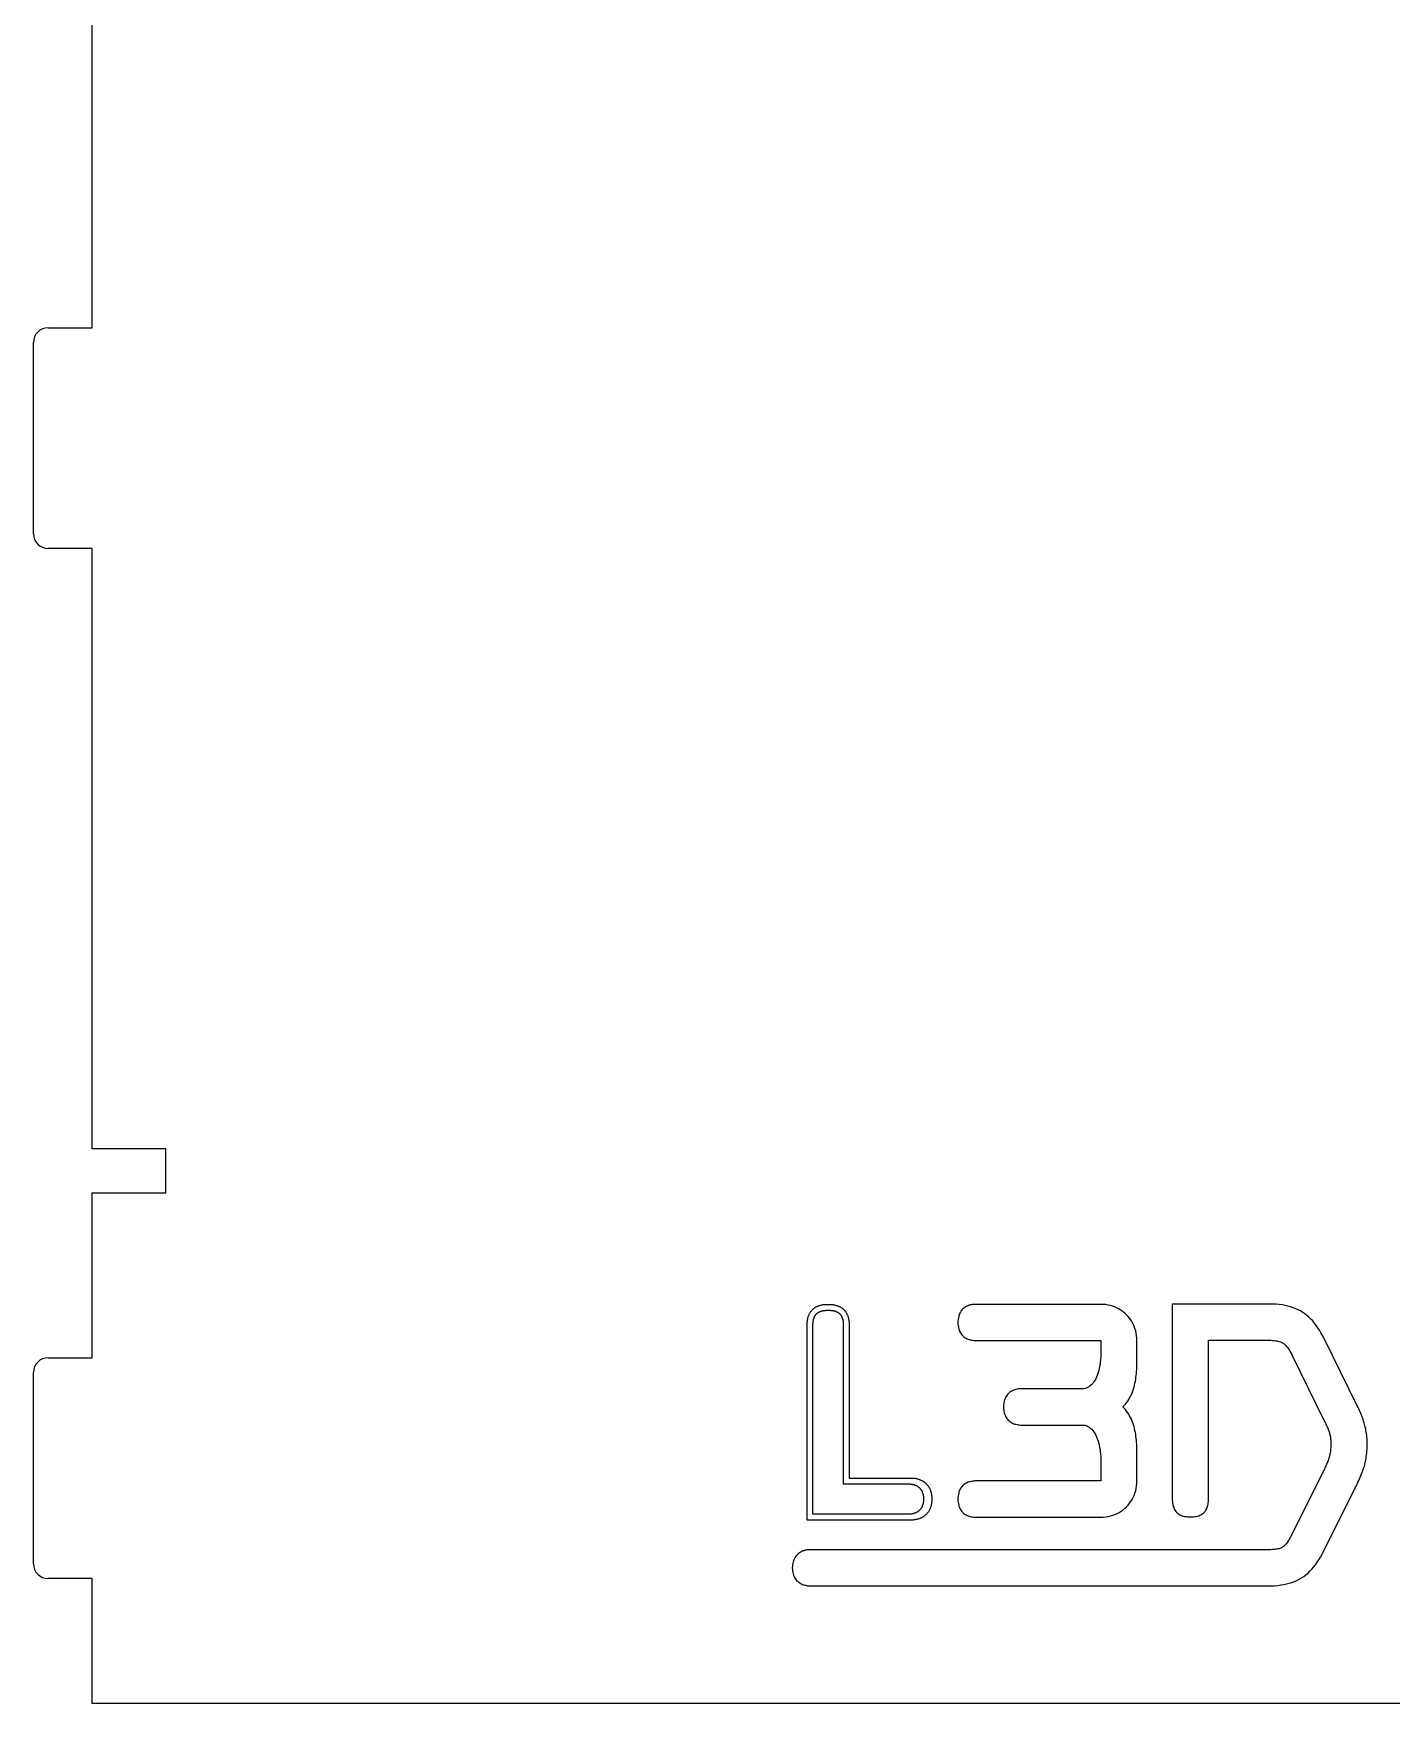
# Model space of a CAD drawing. Header units: inches. Extents: x -144 to 693, y -254 to -25.
# Drawn here: x 24.8 to 117.1, y -253.2 to -139.7 of the extents above; entities that cross this region are included whole.
import ezdxf

# ---------------------------------------------------------------- set-up
doc = ezdxf.new("R2010")
doc.units = ezdxf.units.IN
doc.header["$MEASUREMENT"] = 0
doc.layers.add('Layer 1', color=7, linetype='Continuous')

# ---------------------------------------------------------------- blocks, each defined once
blk = doc.blocks.new('block 19')
at = {"layer": 'Layer 1', "color": 7, "lineweight": 25, "true_color": 0xffffff}
blk.add_lwpolyline([(187.15, -253.2), (28.75, -253.2)], dxfattribs=at)
blk = doc.blocks.new('block 20')
at = {"layer": 'Layer 1', "color": 7, "lineweight": 25, "true_color": 0xffffff}
blk.add_open_spline([(24.75, -243.7), (24.75, -244.25), (25.2, -244.7), (25.75, -244.7)], degree=3, dxfattribs=at)
blk = doc.blocks.new('block 21')
at = {"layer": 'Layer 1', "color": 7, "lineweight": 25, "true_color": 0xffffff}
blk.add_lwpolyline([(24.75, -243.7), (24.75, -230.7)], dxfattribs=at)
blk = doc.blocks.new('block 22')
at = {"layer": 'Layer 1', "color": 7, "lineweight": 25, "true_color": 0xffffff}
blk.add_open_spline([(25.75, -229.7), (25.2, -229.7), (24.75, -230.15), (24.75, -230.7)], degree=3, dxfattribs=at)
blk = doc.blocks.new('block 23')
at = {"layer": 'Layer 1', "color": 7, "lineweight": 25, "true_color": 0xffffff}
blk.add_lwpolyline([(25.75, -229.7), (28.75, -229.7)], dxfattribs=at)
blk = doc.blocks.new('block 24')
at = {"layer": 'Layer 1', "color": 7, "lineweight": 25, "true_color": 0xffffff}
blk.add_lwpolyline([(28.75, -229.7), (28.75, -218.5)], dxfattribs=at)
blk = doc.blocks.new('block 25')
at = {"layer": 'Layer 1', "color": 7, "lineweight": 25, "true_color": 0xffffff}
blk.add_lwpolyline([(28.75, -218.5), (33.75, -218.5)], dxfattribs=at)
blk = doc.blocks.new('block 26')
at = {"layer": 'Layer 1', "color": 7, "lineweight": 25, "true_color": 0xffffff}
blk.add_lwpolyline([(33.75, -218.5), (33.75, -215.5)], dxfattribs=at)
blk = doc.blocks.new('block 27')
at = {"layer": 'Layer 1', "color": 7, "lineweight": 25, "true_color": 0xffffff}
blk.add_lwpolyline([(33.75, -215.5), (28.75, -215.5)], dxfattribs=at)
blk = doc.blocks.new('block 28')
at = {"layer": 'Layer 1', "color": 7, "lineweight": 25, "true_color": 0xffffff}
blk.add_lwpolyline([(28.75, -215.5), (28.75, -174.7)], dxfattribs=at)
blk = doc.blocks.new('block 29')
at = {"layer": 'Layer 1', "color": 7, "lineweight": 25, "true_color": 0xffffff}
blk.add_lwpolyline([(28.75, -174.7), (25.75, -174.7)], dxfattribs=at)
blk = doc.blocks.new('block 30')
at = {"layer": 'Layer 1', "color": 7, "lineweight": 25, "true_color": 0xffffff}
blk.add_open_spline([(24.75, -173.7), (24.75, -174.25), (25.2, -174.7), (25.75, -174.7)], degree=3, dxfattribs=at)
blk = doc.blocks.new('block 31')
at = {"layer": 'Layer 1', "color": 7, "lineweight": 25, "true_color": 0xffffff}
blk.add_lwpolyline([(24.75, -173.7), (24.75, -160.7)], dxfattribs=at)
blk = doc.blocks.new('block 32')
at = {"layer": 'Layer 1', "color": 7, "lineweight": 25, "true_color": 0xffffff}
blk.add_open_spline([(25.75, -159.7), (25.2, -159.7), (24.75, -160.15), (24.75, -160.7)], degree=3, dxfattribs=at)
blk = doc.blocks.new('block 33')
at = {"layer": 'Layer 1', "color": 7, "lineweight": 25, "true_color": 0xffffff}
blk.add_lwpolyline([(25.75, -159.7), (28.75, -159.7)], dxfattribs=at)
blk = doc.blocks.new('block 34')
at = {"layer": 'Layer 1', "color": 7, "lineweight": 25, "true_color": 0xffffff}
blk.add_lwpolyline([(28.75, -159.7), (28.75, -104.7)], dxfattribs=at)
blk = doc.blocks.new('block 56')
at = {"layer": 'Layer 1', "color": 7, "lineweight": 25, "true_color": 0xffffff}
blk.add_lwpolyline([(28.75, -253.2), (28.75, -244.7)], dxfattribs=at)
blk = doc.blocks.new('block 57')
at = {"layer": 'Layer 1', "color": 7, "lineweight": 25, "true_color": 0xffffff}
blk.add_lwpolyline([(28.75, -244.7), (25.75, -244.7)], dxfattribs=at)
blk = doc.blocks.new('block 58')
at = {"layer": 'Layer 1', "color": 7, "lineweight": 25, "true_color": 0xffffff}
blk.add_lwpolyline([(99.74, -230.13), (99.74, -228.53)], dxfattribs=at)
blk = doc.blocks.new('block 59')
at = {"layer": 'Layer 1', "color": 7, "lineweight": 25, "true_color": 0xffffff}
blk.add_lwpolyline([(97.28, -226.07), (88.81, -226.07)], dxfattribs=at)
blk = doc.blocks.new('block 60')
at = {"layer": 'Layer 1', "color": 7, "lineweight": 25, "true_color": 0xffffff}
blk.add_lwpolyline([(88.81, -228.53), (97.28, -228.53)], dxfattribs=at)
blk = doc.blocks.new('block 61')
at = {"layer": 'Layer 1', "color": 7, "lineweight": 25, "true_color": 0xffffff}
blk.add_lwpolyline([(97.28, -228.53), (97.28, -229.49)], dxfattribs=at)
blk = doc.blocks.new('block 62')
at = {"layer": 'Layer 1', "color": 7, "lineweight": 25, "true_color": 0xffffff}
blk.add_lwpolyline([(96.05, -231.81), (91.91, -231.81)], dxfattribs=at)
blk = doc.blocks.new('block 63')
at = {"layer": 'Layer 1', "color": 7, "lineweight": 25, "true_color": 0xffffff}
blk.add_lwpolyline([(91.91, -234.27), (96.05, -234.27)], dxfattribs=at)
blk = doc.blocks.new('block 64')
at = {"layer": 'Layer 1', "color": 7, "lineweight": 25, "true_color": 0xffffff}
blk.add_lwpolyline([(97.28, -236.59), (97.28, -238.07)], dxfattribs=at)
blk = doc.blocks.new('block 65')
at = {"layer": 'Layer 1', "color": 7, "lineweight": 25, "true_color": 0xffffff}
blk.add_lwpolyline([(97.28, -238.07), (88.81, -238.07)], dxfattribs=at)
blk = doc.blocks.new('block 66')
at = {"layer": 'Layer 1', "color": 7, "lineweight": 25, "true_color": 0xffffff}
blk.add_lwpolyline([(88.81, -240.53), (97.28, -240.53)], dxfattribs=at)
blk = doc.blocks.new('block 67')
at = {"layer": 'Layer 1', "color": 7, "lineweight": 25, "true_color": 0xffffff}
blk.add_lwpolyline([(99.74, -238.07), (99.74, -235.95)], dxfattribs=at)
blk = doc.blocks.new('block 68')
at = {"layer": 'Layer 1', "color": 7, "lineweight": 25, "true_color": 0xffffff}
blk.add_lwpolyline([(112.43, -242.84), (114.7, -238.28)], dxfattribs=at)
blk = doc.blocks.new('block 69')
at = {"layer": 'Layer 1', "color": 7, "lineweight": 25, "true_color": 0xffffff}
blk.add_lwpolyline([(114.72, -232.96), (112.46, -228.39)], dxfattribs=at)
blk = doc.blocks.new('block 70')
at = {"layer": 'Layer 1', "color": 7, "lineweight": 25, "true_color": 0xffffff}
blk.add_lwpolyline([(108.77, -226.05), (102.16, -226.05)], dxfattribs=at)
blk = doc.blocks.new('block 71')
at = {"layer": 'Layer 1', "color": 7, "lineweight": 25, "true_color": 0xffffff}
blk.add_lwpolyline([(102.16, -226.05), (102.15, -226.05)], dxfattribs=at)
blk = doc.blocks.new('block 72')
at = {"layer": 'Layer 1', "color": 7, "lineweight": 25, "true_color": 0xffffff}
blk.add_lwpolyline([(102.15, -226.05), (102.15, -239.28)], dxfattribs=at)
blk = doc.blocks.new('block 73')
at = {"layer": 'Layer 1', "color": 7, "lineweight": 25, "true_color": 0xffffff}
blk.add_lwpolyline([(104.61, -239.28), (104.61, -228.51)], dxfattribs=at)
blk = doc.blocks.new('block 74')
at = {"layer": 'Layer 1', "color": 7, "lineweight": 25, "true_color": 0xffffff}
blk.add_lwpolyline([(104.61, -228.51), (108.47, -228.51)], dxfattribs=at)
blk = doc.blocks.new('block 75')
at = {"layer": 'Layer 1', "color": 7, "lineweight": 25, "true_color": 0xffffff}
blk.add_lwpolyline([(110.32, -229.59), (112.41, -233.85)], dxfattribs=at)
blk = doc.blocks.new('block 76')
at = {"layer": 'Layer 1', "color": 7, "lineweight": 25, "true_color": 0xffffff}
blk.add_lwpolyline([(112.41, -237.42), (110.27, -241.7)], dxfattribs=at)
blk = doc.blocks.new('block 77')
at = {"layer": 'Layer 1', "color": 7, "lineweight": 25, "true_color": 0xffffff}
blk.add_lwpolyline([(108.57, -242.74), (77.56, -242.74)], dxfattribs=at)
blk = doc.blocks.new('block 78')
at = {"layer": 'Layer 1', "color": 7, "lineweight": 25, "true_color": 0xffffff}
blk.add_lwpolyline([(77.56, -245.2), (108.64, -245.2)], dxfattribs=at)
blk = doc.blocks.new('block 105')
at = {"layer": 'Layer 1', "color": 7, "lineweight": 25, "true_color": 0xffffff}
blk.add_lwpolyline([(84.37, -240.73), (77.33, -240.73)], dxfattribs=at)
blk = doc.blocks.new('block 106')
at = {"layer": 'Layer 1', "color": 7, "lineweight": 25, "true_color": 0xffffff}
blk.add_lwpolyline([(77.33, -240.73), (77.33, -227.5)], dxfattribs=at)
blk = doc.blocks.new('block 107')
at = {"layer": 'Layer 1', "color": 7, "lineweight": 25, "true_color": 0xffffff}
blk.add_lwpolyline([(80.19, -227.5), (80.19, -237.87)], dxfattribs=at)
blk = doc.blocks.new('block 108')
at = {"layer": 'Layer 1', "color": 7, "lineweight": 25, "true_color": 0xffffff}
blk.add_lwpolyline([(80.19, -237.87), (84.37, -237.87)], dxfattribs=at)
blk = doc.blocks.new('block 109')
at = {"layer": 'Layer 1', "color": 7, "lineweight": 25, "true_color": 0xffffff}
blk.add_lwpolyline([(84.21, -240.33), (77.73, -240.33)], dxfattribs=at)
blk = doc.blocks.new('block 110')
at = {"layer": 'Layer 1', "color": 7, "lineweight": 25, "true_color": 0xffffff}
blk.add_lwpolyline([(77.73, -240.33), (77.73, -227.5)], dxfattribs=at)
blk = doc.blocks.new('block 111')
at = {"layer": 'Layer 1', "color": 7, "lineweight": 25, "true_color": 0xffffff}
blk.add_lwpolyline([(79.79, -227.5), (79.79, -238.27)], dxfattribs=at)
blk = doc.blocks.new('block 112')
at = {"layer": 'Layer 1', "color": 7, "lineweight": 25, "true_color": 0xffffff}
blk.add_lwpolyline([(79.79, -238.27), (84.21, -238.27)], dxfattribs=at)
blk = doc.blocks.new('block 113')
at = {"layer": 'Layer 1', "color": 7, "lineweight": 25, "true_color": 0xffffff}
blk.add_lwpolyline([(99.74, -228.53), (99.73, -228.36), (99.72, -228.19), (99.69, -228.02), (99.66, -227.86), (99.61, -227.7), (99.55, -227.55), (99.49, -227.41), (99.41, -227.27), (99.33, -227.13), (99.24, -227.01), (99.14, -226.89), (99.04, -226.77), (98.92, -226.67), (98.8, -226.57), (98.67, -226.48), (98.54, -226.39), (98.4, -226.32), (98.26, -226.25), (98.1, -226.2), (97.95, -226.15), (97.79, -226.12), (97.62, -226.09), (97.45, -226.07), (97.28, -226.07)], dxfattribs=at)
blk = doc.blocks.new('block 114')
at = {"layer": 'Layer 1', "color": 7, "lineweight": 25, "true_color": 0xffffff}
blk.add_lwpolyline([(88.81, -226.07), (88.73, -226.07), (88.65, -226.07), (88.57, -226.08), (88.5, -226.1), (88.42, -226.11), (88.35, -226.13), (88.28, -226.16), (88.21, -226.19), (88.14, -226.22), (88.08, -226.26), (88.01, -226.3), (87.96, -226.35), (87.9, -226.4), (87.85, -226.46), (87.8, -226.52), (87.76, -226.59), (87.72, -226.66), (87.68, -226.73), (87.65, -226.81), (87.63, -226.9), (87.61, -226.99), (87.59, -227.09), (87.58, -227.19), (87.58, -227.3)], dxfattribs=at)
blk = doc.blocks.new('block 115')
at = {"layer": 'Layer 1', "color": 7, "lineweight": 25, "true_color": 0xffffff}
blk.add_lwpolyline([(87.58, -227.3), (87.58, -227.41), (87.59, -227.51), (87.61, -227.61), (87.63, -227.7), (87.65, -227.78), (87.68, -227.86), (87.72, -227.94), (87.76, -228.01), (87.8, -228.08), (87.85, -228.14), (87.9, -228.19), (87.96, -228.25), (88.01, -228.29), (88.08, -228.34), (88.14, -228.37), (88.21, -228.41), (88.28, -228.44), (88.35, -228.46), (88.42, -228.48), (88.5, -228.5), (88.57, -228.51), (88.65, -228.52), (88.73, -228.53), (88.81, -228.53)], dxfattribs=at)
blk = doc.blocks.new('block 116')
at = {"layer": 'Layer 1', "color": 7, "lineweight": 25, "true_color": 0xffffff}
blk.add_lwpolyline([(97.28, -229.49), (97.28, -229.66), (97.27, -229.83), (97.25, -229.99), (97.24, -230.14), (97.21, -230.29), (97.18, -230.43), (97.15, -230.57), (97.11, -230.7), (97.07, -230.83), (97.03, -230.95), (96.98, -231.06), (96.92, -231.17), (96.86, -231.26), (96.8, -231.35), (96.74, -231.44), (96.67, -231.51), (96.6, -231.58), (96.53, -231.64), (96.46, -231.69), (96.38, -231.73), (96.3, -231.76), (96.22, -231.79), (96.13, -231.8), (96.05, -231.81)], dxfattribs=at)
blk = doc.blocks.new('block 117')
at = {"layer": 'Layer 1', "color": 7, "lineweight": 25, "true_color": 0xffffff}
blk.add_lwpolyline([(91.91, -231.81), (91.83, -231.81), (91.75, -231.81), (91.67, -231.82), (91.6, -231.84), (91.52, -231.85), (91.45, -231.88), (91.38, -231.9), (91.31, -231.93), (91.24, -231.96), (91.18, -232), (91.11, -232.04), (91.06, -232.09), (91, -232.14), (90.95, -232.2), (90.9, -232.26), (90.86, -232.33), (90.82, -232.4), (90.78, -232.47), (90.75, -232.55), (90.73, -232.64), (90.71, -232.73), (90.69, -232.83), (90.68, -232.93), (90.68, -233.04)], dxfattribs=at)
blk = doc.blocks.new('block 118')
at = {"layer": 'Layer 1', "color": 7, "lineweight": 25, "true_color": 0xffffff}
blk.add_lwpolyline([(90.68, -233.04), (90.68, -233.15), (90.69, -233.25), (90.71, -233.35), (90.73, -233.44), (90.75, -233.52), (90.78, -233.61), (90.82, -233.68), (90.86, -233.75), (90.9, -233.82), (90.95, -233.88), (91, -233.94), (91.06, -233.99), (91.11, -234.03), (91.18, -234.08), (91.24, -234.11), (91.31, -234.15), (91.38, -234.18), (91.45, -234.2), (91.52, -234.22), (91.6, -234.24), (91.67, -234.25), (91.75, -234.26), (91.83, -234.27), (91.91, -234.27)], dxfattribs=at)
blk = doc.blocks.new('block 119')
at = {"layer": 'Layer 1', "color": 7, "lineweight": 25, "true_color": 0xffffff}
blk.add_lwpolyline([(96.05, -234.27), (96.13, -234.27), (96.22, -234.29), (96.3, -234.31), (96.38, -234.35), (96.46, -234.39), (96.53, -234.44), (96.6, -234.5), (96.67, -234.56), (96.74, -234.64), (96.8, -234.72), (96.86, -234.81), (96.92, -234.91), (96.98, -235.02), (97.03, -235.13), (97.07, -235.25), (97.11, -235.37), (97.15, -235.51), (97.18, -235.64), (97.21, -235.79), (97.24, -235.94), (97.25, -236.09), (97.27, -236.25), (97.28, -236.42), (97.28, -236.59)], dxfattribs=at)
blk = doc.blocks.new('block 120')
at = {"layer": 'Layer 1', "color": 7, "lineweight": 25, "true_color": 0xffffff}
blk.add_lwpolyline([(88.81, -238.07), (88.73, -238.07), (88.65, -238.08), (88.57, -238.09), (88.5, -238.1), (88.42, -238.12), (88.35, -238.14), (88.28, -238.16), (88.21, -238.19), (88.14, -238.23), (88.08, -238.26), (88.01, -238.31), (87.96, -238.35), (87.9, -238.4), (87.85, -238.46), (87.8, -238.52), (87.76, -238.59), (87.72, -238.66), (87.68, -238.73), (87.65, -238.82), (87.63, -238.9), (87.61, -238.99), (87.59, -239.09), (87.58, -239.19), (87.58, -239.3)], dxfattribs=at)
blk = doc.blocks.new('block 121')
at = {"layer": 'Layer 1', "color": 7, "lineweight": 25, "true_color": 0xffffff}
blk.add_lwpolyline([(87.58, -239.3), (87.58, -239.41), (87.59, -239.51), (87.61, -239.61), (87.63, -239.7), (87.65, -239.79), (87.68, -239.87), (87.72, -239.94), (87.76, -240.01), (87.8, -240.08), (87.85, -240.14), (87.9, -240.2), (87.96, -240.25), (88.01, -240.3), (88.08, -240.34), (88.14, -240.38), (88.21, -240.41), (88.28, -240.44), (88.35, -240.46), (88.42, -240.48), (88.5, -240.5), (88.57, -240.51), (88.65, -240.52), (88.73, -240.53), (88.81, -240.53)], dxfattribs=at)
blk = doc.blocks.new('block 122')
at = {"layer": 'Layer 1', "color": 7, "lineweight": 25, "true_color": 0xffffff}
blk.add_lwpolyline([(97.28, -240.53), (97.45, -240.53), (97.62, -240.51), (97.79, -240.48), (97.95, -240.45), (98.1, -240.4), (98.26, -240.34), (98.4, -240.28), (98.54, -240.21), (98.67, -240.12), (98.8, -240.03), (98.92, -239.93), (99.04, -239.83), (99.14, -239.71), (99.24, -239.59), (99.33, -239.47), (99.41, -239.33), (99.49, -239.19), (99.55, -239.05), (99.61, -238.9), (99.66, -238.74), (99.69, -238.58), (99.72, -238.41), (99.73, -238.24), (99.74, -238.07)], dxfattribs=at)
blk = doc.blocks.new('block 123')
at = {"layer": 'Layer 1', "color": 7, "lineweight": 25, "true_color": 0xffffff}
blk.add_lwpolyline([(99.74, -235.95), (99.74, -235.82), (99.74, -235.7), (99.73, -235.57), (99.72, -235.44), (99.71, -235.31), (99.7, -235.17), (99.68, -235.04), (99.66, -234.91), (99.64, -234.78), (99.61, -234.64), (99.58, -234.51), (99.55, -234.38), (99.51, -234.25), (99.47, -234.13), (99.42, -234), (99.37, -233.88), (99.31, -233.76), (99.25, -233.65), (99.19, -233.53), (99.12, -233.43), (99.04, -233.32), (98.96, -233.22), (98.87, -233.13), (98.78, -233.04)], dxfattribs=at)
blk = doc.blocks.new('block 124')
at = {"layer": 'Layer 1', "color": 7, "lineweight": 25, "true_color": 0xffffff}
blk.add_lwpolyline([(98.78, -233.04), (98.87, -232.95), (98.96, -232.86), (99.04, -232.76), (99.12, -232.65), (99.19, -232.54), (99.25, -232.43), (99.31, -232.32), (99.37, -232.2), (99.42, -232.08), (99.47, -231.95), (99.51, -231.82), (99.55, -231.7), (99.58, -231.57), (99.61, -231.43), (99.64, -231.3), (99.66, -231.17), (99.68, -231.04), (99.7, -230.9), (99.71, -230.77), (99.72, -230.64), (99.73, -230.51), (99.74, -230.38), (99.74, -230.25), (99.74, -230.13)], dxfattribs=at)
blk = doc.blocks.new('block 125')
at = {"layer": 'Layer 1', "color": 7, "lineweight": 25, "true_color": 0xffffff}
blk.add_lwpolyline([(114.7, -238.28), (114.76, -238.16), (114.82, -238.04), (114.87, -237.93), (114.92, -237.81), (114.97, -237.7), (115.01, -237.59), (115.06, -237.48), (115.1, -237.38), (115.13, -237.27), (115.17, -237.16), (115.2, -237.06), (115.23, -236.95), (115.25, -236.85), (115.28, -236.74), (115.3, -236.63), (115.32, -236.52), (115.33, -236.41), (115.35, -236.3), (115.36, -236.18), (115.37, -236.06), (115.38, -235.94), (115.38, -235.81), (115.39, -235.68), (115.39, -235.55)], dxfattribs=at)
blk = doc.blocks.new('block 126')
at = {"layer": 'Layer 1', "color": 7, "lineweight": 25, "true_color": 0xffffff}
blk.add_lwpolyline([(115.39, -235.55), (115.39, -235.43), (115.38, -235.31), (115.38, -235.2), (115.37, -235.08), (115.36, -234.97), (115.34, -234.86), (115.33, -234.75), (115.31, -234.64), (115.29, -234.53), (115.26, -234.42), (115.24, -234.32), (115.21, -234.21), (115.18, -234.11), (115.15, -234), (115.12, -233.9), (115.08, -233.79), (115.04, -233.69), (115, -233.59), (114.96, -233.48), (114.92, -233.38), (114.87, -233.28), (114.82, -233.17), (114.77, -233.07), (114.72, -232.96)], dxfattribs=at)
blk = doc.blocks.new('block 127')
at = {"layer": 'Layer 1', "color": 7, "lineweight": 25, "true_color": 0xffffff}
blk.add_lwpolyline([(112.46, -228.39), (112.36, -228.19), (112.25, -228), (112.15, -227.83), (112.04, -227.66), (111.93, -227.5), (111.81, -227.35), (111.69, -227.2), (111.56, -227.07), (111.43, -226.94), (111.29, -226.83), (111.15, -226.72), (111.01, -226.62), (110.86, -226.52), (110.7, -226.44), (110.54, -226.37), (110.37, -226.3), (110.19, -226.24), (110.01, -226.19), (109.82, -226.14), (109.63, -226.11), (109.42, -226.08), (109.21, -226.06), (108.99, -226.05), (108.77, -226.05)], dxfattribs=at)
blk = doc.blocks.new('block 128')
at = {"layer": 'Layer 1', "color": 7, "lineweight": 25, "true_color": 0xffffff}
blk.add_lwpolyline([(102.15, -239.28), (102.15, -239.38), (102.16, -239.47), (102.16, -239.56), (102.18, -239.65), (102.19, -239.73), (102.22, -239.81), (102.24, -239.88), (102.27, -239.95), (102.3, -240.02), (102.34, -240.08), (102.38, -240.14), (102.43, -240.19), (102.48, -240.24), (102.54, -240.29), (102.6, -240.33), (102.67, -240.37), (102.74, -240.4), (102.81, -240.43), (102.89, -240.46), (102.98, -240.48), (103.07, -240.49), (103.17, -240.51), (103.27, -240.51), (103.38, -240.51)], dxfattribs=at)
blk = doc.blocks.new('block 129')
at = {"layer": 'Layer 1', "color": 7, "lineweight": 25, "true_color": 0xffffff}
blk.add_lwpolyline([(103.38, -240.51), (103.49, -240.51), (103.59, -240.51), (103.69, -240.49), (103.78, -240.48), (103.86, -240.46), (103.95, -240.43), (104.02, -240.4), (104.09, -240.37), (104.16, -240.33), (104.22, -240.29), (104.28, -240.24), (104.33, -240.19), (104.37, -240.14), (104.42, -240.08), (104.45, -240.02), (104.49, -239.95), (104.52, -239.88), (104.54, -239.81), (104.56, -239.73), (104.58, -239.65), (104.59, -239.56), (104.6, -239.47), (104.61, -239.38), (104.61, -239.28)], dxfattribs=at)
blk = doc.blocks.new('block 130')
at = {"layer": 'Layer 1', "color": 7, "lineweight": 25, "true_color": 0xffffff}
blk.add_lwpolyline([(108.47, -228.51), (108.6, -228.51), (108.73, -228.51), (108.85, -228.51), (108.96, -228.52), (109.06, -228.53), (109.16, -228.54), (109.25, -228.55), (109.33, -228.57), (109.41, -228.59), (109.49, -228.61), (109.56, -228.64), (109.62, -228.67), (109.69, -228.71), (109.75, -228.76), (109.81, -228.81), (109.86, -228.86), (109.92, -228.93), (109.98, -229), (110.03, -229.08), (110.09, -229.16), (110.14, -229.26), (110.2, -229.36), (110.26, -229.47), (110.32, -229.59)], dxfattribs=at)
blk = doc.blocks.new('block 131')
at = {"layer": 'Layer 1', "color": 7, "lineweight": 25, "true_color": 0xffffff}
blk.add_lwpolyline([(112.41, -233.85), (112.45, -233.92), (112.48, -234), (112.52, -234.07), (112.55, -234.13), (112.58, -234.2), (112.61, -234.27), (112.64, -234.34), (112.67, -234.4), (112.7, -234.47), (112.73, -234.53), (112.75, -234.6), (112.78, -234.66), (112.8, -234.73), (112.82, -234.8), (112.84, -234.87), (112.86, -234.93), (112.87, -235), (112.89, -235.08), (112.9, -235.15), (112.91, -235.23), (112.92, -235.3), (112.92, -235.38), (112.92, -235.47), (112.93, -235.55)], dxfattribs=at)
blk = doc.blocks.new('block 132')
at = {"layer": 'Layer 1', "color": 7, "lineweight": 25, "true_color": 0xffffff}
blk.add_lwpolyline([(112.93, -235.55), (112.92, -235.64), (112.92, -235.73), (112.92, -235.82), (112.91, -235.91), (112.9, -235.99), (112.89, -236.07), (112.88, -236.15), (112.86, -236.23), (112.85, -236.3), (112.83, -236.38), (112.81, -236.45), (112.79, -236.52), (112.76, -236.59), (112.74, -236.67), (112.71, -236.74), (112.68, -236.81), (112.66, -236.88), (112.62, -236.96), (112.59, -237.03), (112.56, -237.1), (112.52, -237.18), (112.49, -237.26), (112.45, -237.34), (112.41, -237.42)], dxfattribs=at)
blk = doc.blocks.new('block 133')
at = {"layer": 'Layer 1', "color": 7, "lineweight": 25, "true_color": 0xffffff}
blk.add_lwpolyline([(110.27, -241.7), (110.21, -241.82), (110.16, -241.92), (110.1, -242.02), (110.05, -242.11), (110, -242.19), (109.95, -242.26), (109.9, -242.33), (109.85, -242.39), (109.8, -242.44), (109.75, -242.49), (109.7, -242.53), (109.64, -242.57), (109.58, -242.61), (109.52, -242.63), (109.45, -242.66), (109.38, -242.68), (109.3, -242.69), (109.21, -242.71), (109.13, -242.72), (109.03, -242.73), (108.93, -242.73), (108.82, -242.74), (108.7, -242.74), (108.57, -242.74)], dxfattribs=at)
blk = doc.blocks.new('block 134')
at = {"layer": 'Layer 1', "color": 7, "lineweight": 25, "true_color": 0xffffff}
blk.add_lwpolyline([(77.56, -242.74), (77.48, -242.74), (77.41, -242.75), (77.34, -242.75), (77.27, -242.77), (77.2, -242.78), (77.12, -242.81), (77.05, -242.83), (76.98, -242.86), (76.92, -242.89), (76.85, -242.93), (76.79, -242.97), (76.73, -243.02), (76.67, -243.07), (76.62, -243.13), (76.56, -243.19), (76.52, -243.26), (76.48, -243.33), (76.44, -243.4), (76.4, -243.48), (76.38, -243.57), (76.35, -243.66), (76.34, -243.76), (76.33, -243.86), (76.32, -243.97)], dxfattribs=at)
blk = doc.blocks.new('block 135')
at = {"layer": 'Layer 1', "color": 7, "lineweight": 25, "true_color": 0xffffff}
blk.add_lwpolyline([(76.32, -243.97), (76.33, -244.08), (76.34, -244.19), (76.36, -244.29), (76.38, -244.39), (76.41, -244.47), (76.44, -244.56), (76.48, -244.63), (76.52, -244.7), (76.57, -244.77), (76.62, -244.83), (76.68, -244.89), (76.74, -244.94), (76.8, -244.98), (76.86, -245.02), (76.93, -245.06), (77, -245.09), (77.06, -245.12), (77.13, -245.14), (77.21, -245.16), (77.28, -245.17), (77.35, -245.19), (77.42, -245.19), (77.49, -245.2), (77.56, -245.2)], dxfattribs=at)
blk = doc.blocks.new('block 136')
at = {"layer": 'Layer 1', "color": 7, "lineweight": 25, "true_color": 0xffffff}
blk.add_lwpolyline([(108.64, -245.2), (108.87, -245.2), (109.1, -245.19), (109.31, -245.17), (109.52, -245.14), (109.72, -245.11), (109.92, -245.07), (110.1, -245.02), (110.28, -244.96), (110.45, -244.9), (110.62, -244.83), (110.78, -244.75), (110.93, -244.66), (111.08, -244.56), (111.23, -244.45), (111.37, -244.33), (111.5, -244.2), (111.63, -244.07), (111.75, -243.92), (111.88, -243.77), (111.99, -243.6), (112.11, -243.43), (112.22, -243.24), (112.33, -243.04), (112.43, -242.84)], dxfattribs=at)
blk = doc.blocks.new('block 167')
at = {"layer": 'Layer 1', "color": 175, "lineweight": 25, "true_color": 0x3852a4}
blk.add_lwpolyline([(77.33, -227.5), (77.33, -227.46), (77.33, -227.42), (77.33, -227.37), (77.33, -227.33), (77.34, -227.29), (77.34, -227.25), (77.35, -227.2), (77.35, -227.16), (77.36, -227.12), (77.37, -227.08), (77.38, -227.04), (77.38, -227), (77.39, -226.96), (77.41, -226.92), (77.42, -226.88), (77.43, -226.84), (77.44, -226.8), (77.46, -226.77), (77.48, -226.73), (77.49, -226.7), (77.51, -226.66), (77.53, -226.63), (77.55, -226.6), (77.57, -226.57), (77.59, -226.54), (77.62, -226.51), (77.64, -226.48), (77.67, -226.45), (77.69, -226.43), (77.72, -226.4), (77.75, -226.37), (77.78, -226.35), (77.81, -226.33), (77.84, -226.3), (77.88, -226.28), (77.91, -226.26), (77.94, -226.24), (77.98, -226.22), (78.02, -226.21), (78.05, -226.19), (78.09, -226.18), (78.13, -226.16), (78.17, -226.15), (78.21, -226.14), (78.25, -226.13), (78.29, -226.12), (78.33, -226.11), (78.38, -226.1), (78.42, -226.09), (78.47, -226.09), (78.52, -226.08), (78.57, -226.08), (78.61, -226.07), (78.66, -226.07), (78.71, -226.07), (78.76, -226.07)], dxfattribs=at)
blk = doc.blocks.new('block 168')
at = {"layer": 'Layer 1', "color": 175, "lineweight": 25, "true_color": 0x3852a4}
blk.add_lwpolyline([(78.76, -226.07), (78.81, -226.07), (78.86, -226.07), (78.91, -226.07), (78.95, -226.08), (79, -226.08), (79.05, -226.09), (79.1, -226.09), (79.14, -226.1), (79.19, -226.11), (79.23, -226.12), (79.27, -226.13), (79.31, -226.14), (79.35, -226.15), (79.39, -226.16), (79.43, -226.18), (79.47, -226.19), (79.5, -226.21), (79.54, -226.22), (79.58, -226.24), (79.61, -226.26), (79.64, -226.28), (79.68, -226.3), (79.71, -226.33), (79.74, -226.35), (79.77, -226.37), (79.8, -226.4), (79.83, -226.43), (79.85, -226.45), (79.88, -226.48), (79.9, -226.51), (79.93, -226.54), (79.95, -226.57), (79.97, -226.6), (79.99, -226.63), (80.01, -226.66), (80.03, -226.7), (80.04, -226.73), (80.06, -226.77), (80.08, -226.8), (80.09, -226.84), (80.1, -226.88), (80.11, -226.92), (80.13, -226.96), (80.14, -227), (80.14, -227.04), (80.15, -227.08), (80.16, -227.12), (80.17, -227.16), (80.17, -227.2), (80.18, -227.25), (80.18, -227.29), (80.18, -227.33), (80.19, -227.37), (80.19, -227.42), (80.19, -227.46), (80.19, -227.5)], dxfattribs=at)
blk = doc.blocks.new('block 169')
at = {"layer": 'Layer 1', "color": 175, "lineweight": 25, "true_color": 0x3852a4}
blk.add_lwpolyline([(84.37, -237.87), (84.42, -237.87), (84.46, -237.87), (84.51, -237.87), (84.55, -237.88), (84.59, -237.88), (84.64, -237.89), (84.68, -237.89), (84.72, -237.9), (84.77, -237.91), (84.81, -237.92), (84.85, -237.93), (84.9, -237.95), (84.94, -237.96), (84.98, -237.98), (85.02, -237.99), (85.06, -238.01), (85.1, -238.03), (85.14, -238.05), (85.18, -238.07), (85.22, -238.09), (85.25, -238.12), (85.29, -238.14), (85.33, -238.17), (85.36, -238.2), (85.39, -238.23), (85.43, -238.26), (85.46, -238.3), (85.49, -238.33), (85.52, -238.37), (85.55, -238.41), (85.57, -238.44), (85.6, -238.48), (85.62, -238.53), (85.65, -238.57), (85.67, -238.61), (85.69, -238.66), (85.71, -238.7), (85.72, -238.75), (85.74, -238.8), (85.75, -238.85), (85.76, -238.9), (85.78, -238.96), (85.78, -239.01), (85.79, -239.07), (85.8, -239.13), (85.8, -239.18), (85.8, -239.24), (85.81, -239.3)], dxfattribs=at)
blk = doc.blocks.new('block 170')
at = {"layer": 'Layer 1', "color": 175, "lineweight": 25, "true_color": 0x3852a4}
blk.add_lwpolyline([(85.81, -239.3), (85.8, -239.36), (85.8, -239.42), (85.8, -239.47), (85.79, -239.53), (85.78, -239.59), (85.78, -239.64), (85.76, -239.7), (85.75, -239.75), (85.74, -239.8), (85.72, -239.85), (85.71, -239.9), (85.69, -239.94), (85.67, -239.99), (85.65, -240.03), (85.62, -240.07), (85.6, -240.12), (85.57, -240.16), (85.55, -240.2), (85.52, -240.23), (85.49, -240.27), (85.46, -240.3), (85.43, -240.34), (85.39, -240.37), (85.36, -240.4), (85.33, -240.43), (85.29, -240.46), (85.25, -240.48), (85.22, -240.51), (85.18, -240.53), (85.14, -240.55), (85.1, -240.57), (85.06, -240.59), (85.02, -240.61), (84.98, -240.63), (84.94, -240.64), (84.9, -240.65), (84.85, -240.67), (84.81, -240.68), (84.77, -240.69), (84.72, -240.7), (84.68, -240.71), (84.64, -240.71), (84.59, -240.72), (84.55, -240.72), (84.51, -240.73), (84.46, -240.73), (84.42, -240.73), (84.37, -240.73)], dxfattribs=at)
blk = doc.blocks.new('block 171')
at = {"layer": 'Layer 1', "color": 175, "lineweight": 25, "true_color": 0x3852a4}
blk.add_lwpolyline([(77.73, -227.5), (77.73, -227.47), (77.73, -227.44), (77.73, -227.4), (77.73, -227.37), (77.74, -227.34), (77.74, -227.31), (77.74, -227.28), (77.74, -227.25), (77.75, -227.22), (77.75, -227.19), (77.76, -227.16), (77.76, -227.13), (77.77, -227.11), (77.77, -227.08), (77.78, -227.06), (77.79, -227.03), (77.8, -227.01), (77.8, -226.99), (77.81, -226.96), (77.82, -226.94), (77.83, -226.92), (77.84, -226.9), (77.85, -226.88), (77.86, -226.86), (77.87, -226.84), (77.88, -226.83), (77.89, -226.81), (77.9, -226.79), (77.92, -226.77), (77.93, -226.76), (77.94, -226.74), (77.96, -226.73), (77.97, -226.71), (77.99, -226.7), (78, -226.68), (78.02, -226.67), (78.04, -226.66), (78.05, -226.64), (78.07, -226.63), (78.09, -226.62), (78.11, -226.61), (78.13, -226.6), (78.15, -226.59), (78.17, -226.58), (78.19, -226.57), (78.21, -226.56), (78.23, -226.55), (78.26, -226.54), (78.28, -226.53), (78.31, -226.52), (78.33, -226.52), (78.36, -226.51), (78.39, -226.5), (78.42, -226.5), (78.45, -226.49), (78.48, -226.49), (78.51, -226.48), (78.55, -226.48), (78.58, -226.48), (78.62, -226.47), (78.65, -226.47), (78.69, -226.47), (78.72, -226.47), (78.76, -226.47)], dxfattribs=at)
blk = doc.blocks.new('block 172')
at = {"layer": 'Layer 1', "color": 175, "lineweight": 25, "true_color": 0x3852a4}
blk.add_lwpolyline([(78.76, -226.47), (78.8, -226.47), (78.83, -226.47), (78.87, -226.47), (78.9, -226.47), (78.94, -226.48), (78.97, -226.48), (79.01, -226.48), (79.04, -226.49), (79.07, -226.49), (79.1, -226.5), (79.13, -226.5), (79.16, -226.51), (79.19, -226.52), (79.21, -226.52), (79.24, -226.53), (79.26, -226.54), (79.28, -226.55), (79.31, -226.56), (79.33, -226.57), (79.35, -226.58), (79.37, -226.59), (79.39, -226.6), (79.41, -226.61), (79.43, -226.62), (79.45, -226.63), (79.47, -226.64), (79.48, -226.66), (79.5, -226.67), (79.52, -226.68), (79.53, -226.7), (79.55, -226.71), (79.56, -226.73), (79.58, -226.74), (79.59, -226.76), (79.6, -226.77), (79.61, -226.79), (79.63, -226.81), (79.64, -226.83), (79.65, -226.84), (79.66, -226.86), (79.67, -226.88), (79.68, -226.9), (79.69, -226.92), (79.7, -226.94), (79.71, -226.96), (79.72, -226.99), (79.72, -227.01), (79.73, -227.03), (79.74, -227.06), (79.75, -227.08), (79.75, -227.11), (79.76, -227.13), (79.76, -227.16), (79.77, -227.19), (79.77, -227.22), (79.78, -227.25), (79.78, -227.28), (79.78, -227.31), (79.78, -227.34), (79.79, -227.37), (79.79, -227.4), (79.79, -227.44), (79.79, -227.47), (79.79, -227.5)], dxfattribs=at)
blk = doc.blocks.new('block 173')
at = {"layer": 'Layer 1', "color": 175, "lineweight": 25, "true_color": 0x3852a4}
blk.add_lwpolyline([(84.21, -238.27), (84.24, -238.27), (84.27, -238.27), (84.3, -238.27), (84.33, -238.27), (84.36, -238.28), (84.38, -238.28), (84.41, -238.28), (84.44, -238.29), (84.47, -238.29), (84.5, -238.3), (84.53, -238.31), (84.56, -238.31), (84.58, -238.32), (84.61, -238.33), (84.64, -238.34), (84.66, -238.35), (84.69, -238.36), (84.71, -238.37), (84.74, -238.38), (84.76, -238.39), (84.78, -238.4), (84.81, -238.41), (84.83, -238.43), (84.85, -238.44), (84.87, -238.46), (84.89, -238.47), (84.91, -238.49), (84.93, -238.5), (84.95, -238.52), (84.97, -238.54), (84.99, -238.56), (85.01, -238.58), (85.02, -238.6), (85.04, -238.62), (85.06, -238.64), (85.07, -238.66), (85.09, -238.68), (85.1, -238.71), (85.12, -238.73), (85.13, -238.76), (85.14, -238.78), (85.15, -238.81), (85.16, -238.84), (85.17, -238.87), (85.18, -238.9), (85.19, -238.93), (85.2, -238.96), (85.21, -238.99), (85.22, -239.03), (85.22, -239.07), (85.23, -239.1), (85.23, -239.14), (85.24, -239.18), (85.24, -239.22), (85.24, -239.26), (85.24, -239.3)], dxfattribs=at)
blk = doc.blocks.new('block 174')
at = {"layer": 'Layer 1', "color": 175, "lineweight": 25, "true_color": 0x3852a4}
blk.add_lwpolyline([(85.24, -239.3), (85.24, -239.34), (85.24, -239.38), (85.24, -239.42), (85.23, -239.46), (85.23, -239.5), (85.22, -239.53), (85.22, -239.57), (85.21, -239.61), (85.2, -239.64), (85.19, -239.67), (85.18, -239.7), (85.17, -239.73), (85.16, -239.76), (85.15, -239.79), (85.14, -239.82), (85.13, -239.84), (85.12, -239.87), (85.1, -239.89), (85.09, -239.92), (85.07, -239.94), (85.06, -239.96), (85.04, -239.98), (85.02, -240), (85.01, -240.02), (84.99, -240.04), (84.97, -240.06), (84.95, -240.08), (84.93, -240.1), (84.91, -240.11), (84.89, -240.13), (84.87, -240.14), (84.85, -240.16), (84.83, -240.17), (84.81, -240.19), (84.78, -240.2), (84.76, -240.21), (84.74, -240.22), (84.71, -240.23), (84.69, -240.25), (84.66, -240.26), (84.64, -240.26), (84.61, -240.27), (84.58, -240.28), (84.56, -240.29), (84.53, -240.3), (84.5, -240.3), (84.47, -240.31), (84.44, -240.31), (84.41, -240.32), (84.38, -240.32), (84.36, -240.32), (84.33, -240.33), (84.3, -240.33), (84.27, -240.33), (84.24, -240.33), (84.21, -240.33)], dxfattribs=at)

msp = doc.modelspace()

# ---------------------------------------------------------------- block references
at = {"layer": 'Layer 1'}
for name in ['block 34', 'block 32', 'block 33', 'block 31', 'block 30', 'block 29', 'block 28', 'block 27', 'block 26', 'block 24', 'block 25', 'block 167', 'block 171', 'block 168', 'block 172', 'block 114', 'block 59', 'block 113', 'block 71', 'block 72', 'block 70', 'block 127', 'block 106', 'block 110', 'block 111', 'block 107', 'block 115', 'block 60', 'block 61', 'block 58', 'block 73', 'block 74', 'block 130', 'block 69', 'block 22', 'block 23', 'block 116', 'block 124', 'block 75', 'block 21', 'block 117', 'block 62', 'block 118', 'block 123', 'block 126', 'block 63', 'block 119', 'block 131', 'block 67', 'block 132', 'block 125', 'block 64', 'block 112', 'block 108', 'block 173', 'block 169', 'block 120', 'block 65', 'block 122', 'block 76', 'block 68', 'block 174', 'block 170', 'block 121', 'block 128', 'block 129', 'block 109', 'block 66', 'block 105', 'block 133', 'block 134', 'block 77', 'block 136', 'block 20', 'block 135', 'block 57', 'block 56', 'block 78', 'block 19']:
    msp.add_blockref(name, (0, 0), dxfattribs=at)

doc.saveas('drawing.dxf')
